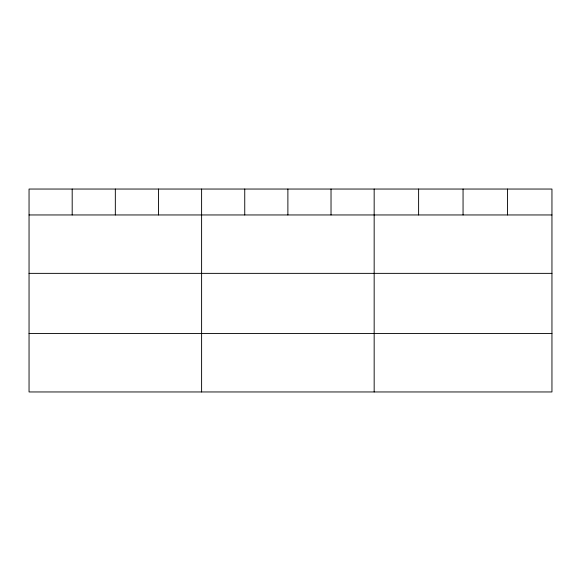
<?xml version="1.0" encoding="UTF-8"?>
<svg xmlns="http://www.w3.org/2000/svg" width="581" height="581" viewBox="0 0 581 581"><rect width="100%" height="100%" fill="white"/><g stroke="black" fill="none" stroke-linecap="round" stroke-linejoin="round"><path stroke-width="0.87" d="M551.95 214.955L551.95 391.957L29.05 391.957L29.05 189.043L551.95 189.043L551.95 214.955L29.05 214.955M29.05 273.36L551.95 273.36M29.05 333.545L551.95 333.545M507.503 189.043L507.503 214.955M463.057 189.043L463.057 214.955M418.61 189.043L418.61 214.955M374.164 189.043L374.164 391.957M331.025 189.043L331.025 214.955M287.885 189.043L287.885 214.955M244.746 189.043L244.746 214.955M201.607 189.043L201.607 391.957M158.468 189.043L158.468 214.955M115.329 189.043L115.329 214.955M72.189 189.043L72.189 214.955"/></g></svg>
